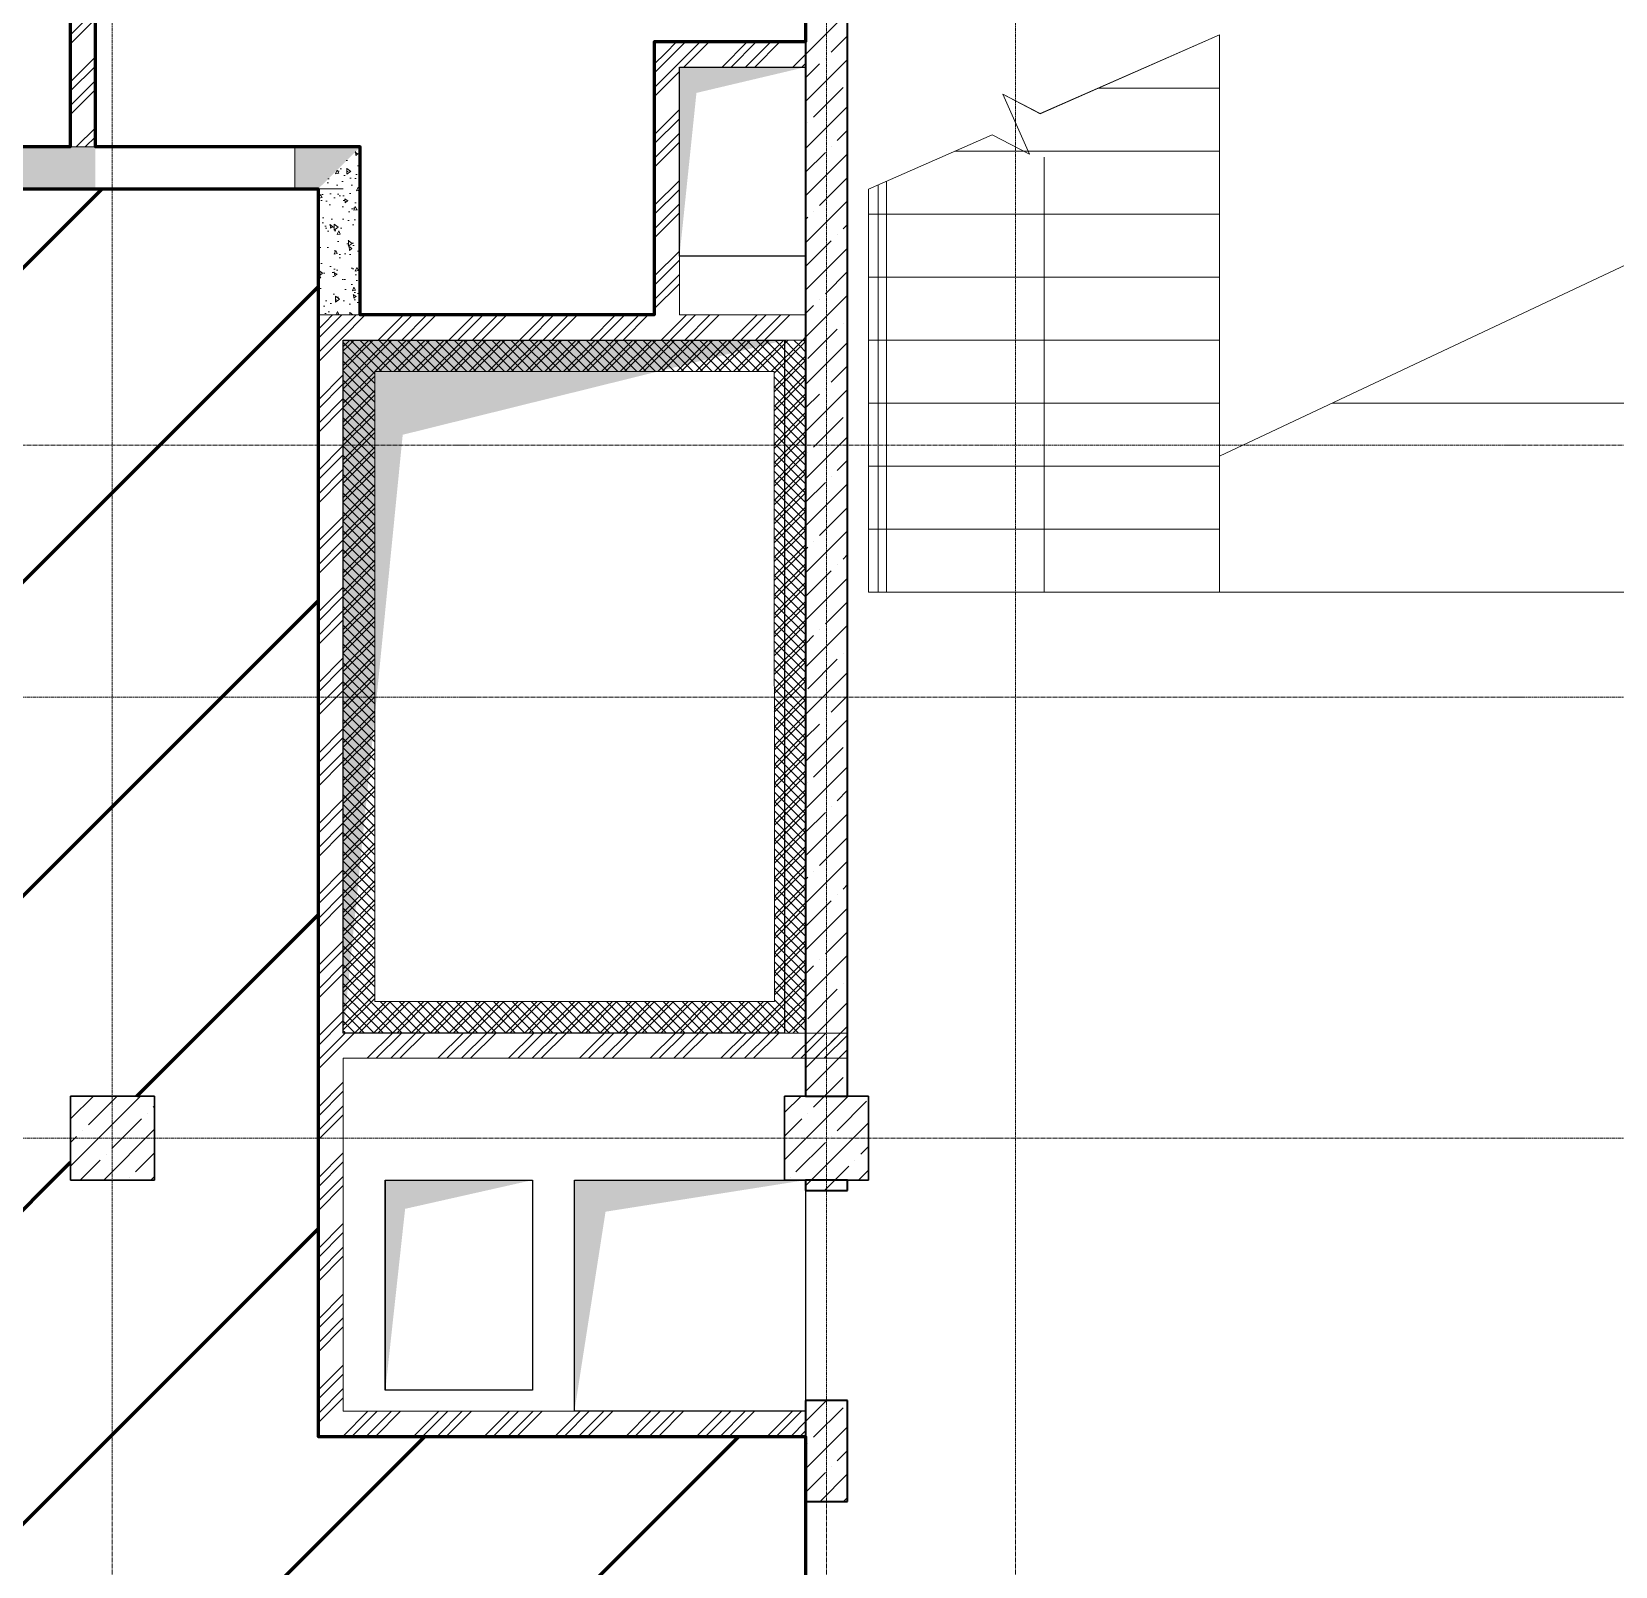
# Model space of a CAD drawing. Header units: millimetres. Extents: x 470010 to 1231400, y -134005 to 421770.
# Drawn here: x 696690 to 704228, y -22750 to -15443 of the extents above; entities that cross this region are included whole.
import ezdxf
from ezdxf.enums import TextEntityAlignment as Align

# ---------------------------------------------------------------- set-up
doc = ezdxf.new("R2010")
doc.units = ezdxf.units.MM
doc.linetypes.add('CENTER2', pattern=[28.575, 19.05, -3.175, 3.175, -3.175])
doc.linetypes.add('HIDDEN2', pattern=[4.7625, 3.175, -1.5875])
doc.layers.get('Defpoints').update_dxf_attribs({"color": 140})
for name, color, linetype, lineweight in [('0) шп потолок', 3, 'Continuous', 60), ('АР_Колонны', 70, 'Continuous', 30), ('АР_Стены ЖБ', 7, 'Continuous', 35), ('АР_Стены кирпич', 32, 'Continuous', 20), ('АР_Стены ПЕНОблок', 52, 'Continuous', 20), ('АР_Утеплитель', 31, 'Continuous', 0), ('АР_Ф_ЛК', 7, 'Continuous', 5), ('АР_Штриховка', 8, 'Continuous', 0)]:
    doc.layers.add(name, color=color, linetype=linetype, lineweight=lineweight)
doc.layers.add('ЛК_Открытая', color=7, linetype='Continuous')
doc.layers.add('РД_Оси_100', color=7, linetype='Continuous', lineweight=0, true_color=0x525252)
doc.layers.add('РД_Проем', color=230, linetype='Continuous', lineweight=0, plot=False)
doc.layers.add('РД_проем_инж перемыч_подсчет', color=50, linetype='Continuous', plot=False)
doc.styles.add('style1', font='ARIALN.TTF')
pattern_1 = [(45, (602274.53, -216024.5), (-168.3798, 168.3798), []), (45, (602386.78, -216024.5), (-168.3798, 168.3798), [])]
pattern_2 = [(45, (-63444.08, -115658.25), (-168.3798, 168.3798), []), (45, (-63331.83, -115658.25), (-168.3798, 168.3798), [])]
pattern_3 = [(45, (-63444.08, -115658.25), (-168.3798, 168.3798), []), (45, (-63331.83, -115658.25), (-168.3798, 168.3798), [])]

# ---------------------------------------------------------------- blocks, each defined once
blk = doc.blocks.new('СОШ_2200_АР_ОСИ_М100_28.05.24')
at = {"layer": 'РД_Оси_100', "color": 251, "linetype": 'CENTER2', "true_color": 0x636466}
for p, q in [((24200, -6155), (24200, 139938.679)), ((27600, -6155), (27600, 139938.679)), ((119910, 76200), (-5954.958, 76200)), ((-5954.958, 75000), (119910, 75000)), ((-5954.958, 72900), (95715.503, 72900))]:
    blk.add_line(p, q, dxfattribs=at)
blk.add_lwpolyline([(28500, -6155), (28500, 139938.679)], dxfattribs=at)
blk = doc.blocks.new('A$C9108343f')
at = {"layer": 'АР_Штриховка', "linetype": 'Continuous', "lineweight": 0, "true_color": 0x000000}
h = blk.add_hatch(dxfattribs=at)
h.set_pattern_fill('ANSI32', color=18, scale=25, style=0)
h.set_pattern_definition([(45, (-63444.08, -115658.25), (-168.3798, 168.3798), []), (45, (-63331.83, -115658.25), (-168.3798, 168.3798), [])])
h.paths.add_polyline_path([(31275, 85455), (31155, 85455), (31155, 84375), (31275, 84375)], flags=0)
h = blk.add_hatch(dxfattribs=at)
h.set_pattern_fill('ANSI32', color=18, scale=25, style=0)
h.set_pattern_definition(pattern_3)
h.paths.add_polyline_path([(33935, 83575), (34015, 83545), (34055, 83575), (34055, 84755), (33935, 84875)], flags=0)
h = blk.add_hatch(dxfattribs=at)
h.set_pattern_fill('ANSI32', color=18, scale=25, style=0)
h.set_pattern_definition([(45, (-63444.08, -115658.25), (-168.3798, 168.3798), []), (45, (-63331.83, -115658.25), (-168.3798, 168.3798), [])])
h.paths.add_polyline_path([(33935, 84875), (34055, 84755), (34655, 84755), (34655, 84875)], flags=0)
h = blk.add_hatch(dxfattribs=at)
h.set_pattern_fill('AR-CONC', color=18, angle=45, style=0)
h.set_pattern_definition([(95, (-63444.08, -115658.25), (140.09465, 117.55338), [19.05, -209.55]), (40, (-63444.08, -115658.25), (-160.01845, 110.17673), [15.24, -167.64058]), (145.451445, (-63432.4, -115648.45), (-19.9238, 227.7301), [16.19001, -178.09024]), (91.1842, (-63480, -115622.33), (221.41024, 161.95341), [28.575, -314.325]), (141.63556, (-63461.55, -115608.83), (-7.08662, 342.82676), [24.28502, -267.1356]), (36.18415, (-63480, -115622.33), (-7.0866, 342.82676), [22.85997, -251.45973]), (66, (-63453.06, -115613.35), (179.51998, 34.89515), [19.05, -209.55]), (11, (-63453.06, -115613.35), (-86.53993, 173.9412), [15.24, -167.64]), (116.451445, (-63438.1, -115610.44), (92.98005, 208.83634), [16.19001, -178.08994]), (82.5, (-63444.08, -115658.25), (-57.60547, 61.973414), [0, -165.608, 0, -170.18, 0, -168.275]), (52.5, (-63444.08, -115658.25), (-23.589727, 118.087), [0, -97.028, 0, -161.798, 0, -64.135]), (12.5, (-63484.135, -115698.3), (99.927863, 91.826196), [0, -63.5, 0, -198.12, 0, -262.89]), (2.5, (-63502.1, -115716.26), (86.763904, 122.72239), [0, -82.55, 0, -131.572, 0, -186.69])])
h.paths.add_polyline_path([(27075, 84375), (26875, 84175), (31275, 84175), (31275, 84375)], flags=0)
h.paths.add_polyline_path([(32225, 84375), (32225, 84175), (32335, 84175), (32535, 84375)], flags=0)
h = blk.add_hatch(dxfattribs=at)
h.set_pattern_fill('AR-CONC', color=18, angle=-315, style=0)
h.set_pattern_definition([(95, (-63444.08, -115658.25), (140.09465, 117.55338), [19.05, -209.55]), (40, (-63444.08, -115658.25), (-160.01845, 110.17673), [15.24, -167.64058]), (145.451445, (-63432.4, -115648.45), (-19.9238, 227.7301), [16.19001, -178.09024]), (91.1842, (-63480, -115622.33), (221.41024, 161.95341), [28.575, -314.325]), (141.63556, (-63461.55, -115608.83), (-7.08662, 342.82676), [24.28502, -267.1356]), (36.18415, (-63480, -115622.33), (-7.0866, 342.82676), [22.85997, -251.45973]), (66, (-63453.06, -115613.35), (179.51998, 34.89515), [19.05, -209.55]), (11, (-63453.06, -115613.35), (-86.53993, 173.9412), [15.24, -167.64]), (116.451445, (-63438.1, -115610.44), (92.98005, 208.83634), [16.19001, -178.08994]), (82.5, (-63444.08, -115658.25), (-57.60547, 61.973414), [0, -165.608, 0, -170.18, 0, -168.275]), (52.5, (-63444.08, -115658.25), (-23.589727, 118.087), [0, -97.028, 0, -161.798, 0, -64.135]), (12.5, (-63484.135, -115698.3), (99.927863, 91.826196), [0, -63.5, 0, -198.12, 0, -262.89]), (2.5, (-63502.1, -115716.26), (86.763904, 122.72239), [0, -82.55, 0, -131.572, 0, -186.69])])
h.paths.add_polyline_path([(32535, 84375), (32335, 84175), (32335, 83575), (32535, 83575)], flags=0)
h = blk.add_hatch(dxfattribs=at)
h.set_pattern_fill('ANSI32', color=18, scale=25, style=0)
h.set_pattern_definition([(45, (-63444.08, -115658.25), (-168.3798, 168.3798), []), (45, (-63331.83, -115658.25), (-168.3798, 168.3798), [])])
h.paths.add_polyline_path([(32335, 83575), (32455, 83455), (34055, 83455), (34015, 83545), (33935, 83575)], flags=0)
h.paths.add_polyline_path([(34055, 83575), (34015, 83545), (34055, 83455), (34655, 83455), (34655, 83575)], flags=0)
h = blk.add_hatch(dxfattribs=at)
h.set_pattern_fill('ANSI32', color=18, scale=25, style=0)
h.set_pattern_definition(pattern_3)
h.paths.add_polyline_path([(32335, 78235), (32455, 78355), (32455, 80035), (32425, 80115), (32335, 80155)], flags=0)
h.paths.add_polyline_path([(32335, 80155), (32425, 80115), (32455, 80155), (32455, 83455), (32335, 83575)], flags=0)
h = blk.add_hatch(dxfattribs=at)
h.set_pattern_fill('ANSI37', color=18, scale=20, angle=-360, style=0)
h.set_pattern_definition([(45, (-63444.08, -115658.25), (-44.90128, 44.90128), []), (135, (-63444.08, -115658.25), (-44.90128, -44.90128), [])])
h.paths.add_polyline_path([(32605, 83305), (32455, 83455), (32455, 80155), (32605, 80305)], flags=0)
h = blk.add_hatch(dxfattribs=at)
h.set_pattern_fill('ANSI37', color=18, scale=20, angle=-360, style=0)
h.set_pattern_definition([(45, (-63444.08, -115658.25), (-44.90128, 44.90128), []), (135, (-63444.08, -115658.25), (-44.90128, -44.90128), [])])
h.paths.add_polyline_path([(34505.1, 83305), (34655, 83455), (32455, 83455), (32605, 83305)], flags=0)
h = blk.add_hatch(dxfattribs=at)
h.set_pattern_fill('ANSI37', color=18, scale=20, style=0)
h.set_pattern_definition([(45, (-63444.08, -115658.25), (-44.90128, 44.90128), []), (135, (-63444.08, -115658.25), (-44.90128, -44.90128), [])])
h.paths.add_polyline_path([(34507.5, 80305), (34657.6, 80155), (34655, 83455), (34505.1, 83305)], flags=0)
h = blk.add_hatch(dxfattribs=at)
h.set_pattern_fill('ANSI37', color=18, scale=20, style=0)
h.set_pattern_definition([(45, (-63444.08, -115658.25), (-44.90128, 44.90128), []), (135, (-63444.08, -115658.25), (-44.90128, -44.90128), [])])
h.paths.add_polyline_path([(32605, 80305), (32455, 80155), (34657.6, 80155), (34507.5, 80305)], flags=0)
h = blk.add_hatch(dxfattribs=at)
h.set_pattern_fill('ANSI32', color=18, scale=25, angle=360, style=0)
h.set_pattern_definition(pattern_2)
h.paths.add_polyline_path([(34855, 80035), (34855, 80155), (32455, 80155), (32425, 80115), (32455, 80035)], flags=0)
h = blk.add_hatch(dxfattribs=at)
h.set_pattern_fill('ANSI32', color=18, scale=25, angle=360, style=0)
h.set_pattern_definition(pattern_2)
h.paths.add_polyline_path([(34655, 78235), (34655, 78355), (32455, 78355), (32335, 78235)], flags=0)
at = {"color": 18, "linetype": 'Continuous', "true_color": 0x000000}
for p, q in [((34055, 83855), (34055, 84755)), ((34055, 84755), (34655, 84755)), ((34655, 84755), (34655, 83855)), ((34655, 83855), (34055, 83855)), ((32455, 80155), (32455, 83455)), ((32455, 83455), (34555, 83455)), ((34555, 83455), (34555, 80155)), ((34555, 80155), (32455, 80155)), ((32655, 78455), (32655, 79455)), ((32655, 79455), (33355, 79455)), ((33355, 79455), (33355, 78455)), ((33555, 78355), (33555, 79455)), ((33555, 79455), (34655, 79455)), ((34655, 79455), (34655, 78355)), ((33355, 78455), (32655, 78455)), ((34655, 78355), (33555, 78355))]:
    blk.add_line(p, q, dxfattribs=at)
for points in [[(34055, 83855), (34055, 84755), (34135.7, 84632.1), (34655, 84755)], [(32455, 80155), (32455, 83455), (32737.7, 83004.3), (34555, 83455)], [(32655, 78455), (32655, 79455), (32749.2, 79318.4), (33355, 79455)], [(33555, 78355), (33555, 79455), (33703.1, 79304.8), (34655, 79455)]]:
    blk.add_solid(points, dxfattribs=at)
at = {"layer": '0) шп потолок'}
for points in [[(33935, 87695), (33935, 86035), (34655, 86035), (34655, 85855), (34555, 85855), (34555, 85455), (34655, 85455), (34655, 84875), (33935, 84875), (33935, 83616.6), (33935, 83575), (32535, 83575), (32535, 84375), (31275, 84375), (31275, 85455), (31555, 85455), (31555, 85855), (31275, 85855)], [(31155, 85735), (31155, 84375), (27075, 84375), (27075, 86785)], [(26875, 84175), (32335, 84175), (32335, 78235), (34655, 78235), (34655, 75830), (34555, 75830), (34555, 75530), (31555, 75530), (31555, 75730), (31155, 75730), (31155, 75530), (26875, 75541.2)]]:
    blk.add_lwpolyline(points, dxfattribs=at)
at = {"layer": 'АР_Колонны', "color": 18, "linetype": 'HIDDEN2', "lineweight": 25, "true_color": 0x000000}
for p, q in [((31157, 79855), (31557, 79855)), ((31157, 79455), (31157, 79855)), ((31557, 79855), (31557, 79455)), ((34555, 79855), (34955, 79855)), ((34555, 79455), (34555, 79855)), ((34955, 79855), (34955, 79455)), ((31557, 79455), (31157, 79455)), ((34955, 79455), (34555, 79455))]:
    blk.add_line(p, q, dxfattribs=at)
at = {"layer": 'АР_Колонны', "color": 18, "linetype": 'Continuous', "lineweight": 15, "true_color": 0x000000}
for p, q in [((31557, 79855), (31157, 79855)), ((31157, 79855), (31157, 79455)), ((31557, 79855), (31157, 79855)), ((31157, 79855), (31157, 79455)), ((31557, 79455), (31557, 79855)), ((31557, 79455), (31557, 79855)), ((34955, 79855), (34555, 79855)), ((34555, 79855), (34555, 79455)), ((34955, 79855), (34555, 79855)), ((34555, 79855), (34555, 79455)), ((34955, 79455), (34955, 79855)), ((34955, 79455), (34955, 79855)), ((31157, 79455), (31557, 79455)), ((31157, 79455), (31557, 79455)), ((34555, 79455), (34955, 79455)), ((34555, 79455), (34955, 79455))]:
    blk.add_line(p, q, dxfattribs=at)
at = {"layer": 'АР_Стены ЖБ', "color": 18, "linetype": 'Continuous', "lineweight": 35, "true_color": 0x000000}
for p, q in [((34655, 85455), (34655, 80155)), ((34855, 80155), (34855, 85455)), ((34655, 80155), (34655, 79855)), ((34855, 79855), (34855, 80155)), ((34655, 79855), (34855, 79855)), ((34855, 79455), (34655, 79455)), ((34655, 79455), (34655, 79405)), ((34855, 79405), (34855, 79455)), ((34655, 79405), (34855, 79405)), ((34855, 78405), (34655, 78405)), ((34655, 78405), (34655, 77925)), ((34855, 77925), (34855, 78405)), ((34655, 77925), (34855, 77925))]:
    blk.add_line(p, q, dxfattribs=at)
at = {"layer": 'АР_Стены ЖБ', "color": 18, "linetype": 'Continuous', "lineweight": 30, "true_color": 0x000000}
for p, q in [((31557, 79855), (31157, 79855)), ((31157, 79855), (31157, 79455)), ((31557, 79455), (31557, 79855)), ((34955, 79855), (34555, 79855)), ((34555, 79855), (34555, 79455)), ((34955, 79455), (34955, 79855)), ((31157, 79455), (31557, 79455)), ((34555, 79455), (34955, 79455))]:
    blk.add_line(p, q, dxfattribs=at)
at = {"layer": 'АР_Стены кирпич', "color": 18, "linetype": 'Continuous', "lineweight": 20, "true_color": 0x000000}
for p, q in [((31155, 85455), (31155, 84375)), ((31275, 84375), (31275, 85455)), ((33935, 84875), (33935, 83575)), ((34655, 84875), (33935, 84875)), ((34655, 84755), (34655, 84875)), ((34055, 83575), (34055, 84755)), ((34055, 84755), (34655, 84755)), ((31155, 84375), (31275, 84375)), ((33935, 83575), (32335, 83575)), ((32335, 83575), (32335, 80155)), ((34655, 83575), (34055, 83575)), ((34655, 83455), (34655, 83575)), ((32455, 83455), (34055, 83455)), ((32455, 80155), (32455, 83455)), ((34055, 83455), (34655, 83455)), ((32335, 80155), (32335, 78235)), ((34855, 80155), (32455, 80155)), ((34855, 80035), (34855, 80155)), ((32455, 80035), (34855, 80035)), ((32455, 78355), (32455, 80035)), ((34655, 78355), (32455, 78355)), ((34655, 78235), (34655, 78355)), ((32335, 78235), (34655, 78235))]:
    blk.add_line(p, q, dxfattribs=at)
at = {"layer": 'АР_Стены ПЕНОблок', "color": 18, "linetype": 'Continuous', "lineweight": 20, "true_color": 0x000000}
for p, q in [((31275, 84375), (27075, 84375)), ((32225, 84375), (32225, 84175)), ((32535, 84375), (32225, 84375)), ((32535, 83575), (32535, 84375)), ((26875, 84175), (31275, 84175)), ((32225, 84175), (32335, 84175)), ((32335, 84175), (32335, 83575)), ((32335, 83575), (32535, 83575))]:
    blk.add_line(p, q, dxfattribs=at)
at = {"layer": 'АР_Утеплитель', "color": 18, "linetype": 'Continuous', "lineweight": 0, "true_color": 0x000000}
for p, q in [((32455, 83455), (32455, 80155)), ((34655, 83455), (32455, 83455)), ((34657.6, 80155), (34655, 83455)), ((32605, 80305), (32605, 83305)), ((32605, 83305), (34505.1, 83305)), ((34505.1, 83305), (34507.5, 80305)), ((34507.5, 80305), (32605, 80305)), ((32455, 80155), (34657.6, 80155))]:
    blk.add_line(p, q, dxfattribs=at)
at = {"layer": 'АР_Ф_ЛК', "color": 18, "true_color": 0x000000}
for p, q in [((35771.8, 84533.2), (36625, 84909.3)), ((36625, 82255), (36625, 84909.3)), ((36625, 84655), (36048.1, 84655)), ((35720.5, 84339.9), (35594.4, 84625.8)), ((35594.4, 84625.8), (35771.8, 84533.2)), ((34955, 84173.2), (35543.1, 84432.4)), ((35543.1, 84432.4), (35720.5, 84339.9)), ((36625, 84355), (35367.4, 84355)), ((35790, 84325.6), (35790, 83859.4)), ((35000, 82255), (35000, 84193)), ((35040, 82255), (35040, 84210.7)), ((34955, 82255), (34955, 84173.2)), ((36625, 84055), (34955, 84055)), ((35790, 83859.4), (35790, 82255)), ((36625, 83755), (34955, 83755)), ((36625, 83455), (34955, 83455)), ((36625, 83155), (34955, 83155)), ((36625, 82855), (34955, 82855)), ((36625, 82555), (34955, 82555)), ((36625, 82255), (34955, 82255))]:
    blk.add_line(p, q, dxfattribs=at)
at = {"layer": 'АР_Штриховка', "color": 18, "linetype": 'Continuous', "lineweight": 5, "true_color": 0x000000}
for p, q in [((34655, 84815.7), (34855, 85015.7)), ((34777.5, 84826), (34855, 84903.5)), ((34749.4, 84797.9), (34749.4, 84797.9)), ((34655, 84591.2), (34855, 84791.2)), ((34655, 84703.5), (34721.3, 84769.8)), ((34693.3, 84517.3), (34833.6, 84657.6)), ((34655, 84366.7), (34855, 84566.7)), ((34665.2, 84489.2), (34665.2, 84489.2)), ((34805.5, 84405), (34855, 84454.4)), ((34655, 84254.4), (34749.4, 84348.9)), ((34777.5, 84377), (34777.5, 84377)), ((34655, 84142.2), (34855, 84342.2)), ((34721.3, 84096.3), (34855, 84229.9)), ((34655, 83917.7), (34855, 84117.7)), ((34693.3, 84068.3), (34693.3, 84068.3)), ((34655, 84029.9), (34665.2, 84040.2)), ((34833.6, 83984.1), (34855, 84005.4)), ((34655, 83805.4), (34777.5, 83927.9)), ((34655, 83693.2), (34855, 83893.2)), ((34805.5, 83956), (34805.5, 83956)), ((34749.4, 83675.4), (34855, 83780.9)), ((34655, 83468.7), (34855, 83668.7)), ((34655, 83580.9), (34693.3, 83619.2)), ((34721.3, 83647.3), (34721.3, 83647.3)), ((34833.6, 83535.1), (34833.6, 83535.1)), ((34655, 83244.2), (34855, 83444.2)), ((34665.2, 83366.7), (34805.5, 83507)), ((34777.5, 83254.4), (34855, 83331.9)), ((34655, 83019.7), (34855, 83219.7)), ((34749.4, 83226.4), (34749.4, 83226.4)), ((34655, 83131.9), (34721.3, 83198.3)), ((34693.3, 82945.7), (34833.6, 83086)), ((34655, 82795.2), (34855, 82995.2)), ((34665.2, 82917.7), (34665.2, 82917.7)), ((34805.5, 82833.5), (34855, 82882.9)), ((34655, 82682.9), (34749.4, 82777.3)), ((34655, 82570.6), (34855, 82770.6)), ((34777.5, 82805.4), (34777.5, 82805.4)), ((34721.3, 82524.8), (34855, 82658.4)), ((34655, 82346.1), (34855, 82546.1)), ((34655, 82458.4), (34665.2, 82468.7)), ((34693.3, 82496.7), (34693.3, 82496.7)), ((34805.5, 82384.5), (34805.5, 82384.5)), ((34833.6, 82412.5), (34855, 82433.9)), ((34655, 82233.9), (34777.5, 82356.4)), ((34655, 82121.6), (34855, 82321.6)), ((34749.4, 82103.8), (34855, 82209.4)), ((34655, 81897.1), (34855, 82097.1)), ((34655, 82009.4), (34693.3, 82047.7)), ((34721.3, 82075.8), (34721.3, 82075.8)), ((34665.2, 81795.1), (34805.5, 81935.4)), ((34833.6, 81963.5), (34833.6, 81963.5)), ((34655, 81672.6), (34855, 81872.6)), ((34777.5, 81682.9), (34855, 81760.4)), ((34655, 81448.1), (34855, 81648.1)), ((34749.4, 81654.8), (34749.4, 81654.8)), ((34655, 81560.4), (34721.3, 81626.8)), ((34693.3, 81374.2), (34833.6, 81514.5)), ((34655, 81223.6), (34855, 81423.6)), ((34665.2, 81346.1), (34665.2, 81346.1)), ((34805.5, 81261.9), (34855, 81311.4)), ((34655, 81111.4), (34749.4, 81205.8)), ((34655, 80999.1), (34855, 81199.1)), ((34777.5, 81233.9), (34777.5, 81233.9)), ((34721.3, 80953.2), (34855, 81086.8)), ((34655, 80774.6), (34855, 80974.6)), ((34655, 80886.8), (34665.2, 80897.1)), ((34693.3, 80925.2), (34693.3, 80925.2)), ((34805.5, 80812.9), (34805.5, 80812.9)), ((34833.6, 80841), (34855, 80862.3)), ((34655, 80662.3), (34777.5, 80784.9)), ((34655, 80550.1), (34855, 80750.1)), ((34749.4, 80532.3), (34855, 80637.8)), ((34655, 80325.6), (34855, 80525.6)), ((34721.3, 80504.2), (34721.3, 80504.2)), ((34655, 80437.8), (34693.3, 80476.2)), ((34665.2, 80223.6), (34805.5, 80363.9)), ((34833.6, 80392), (34833.6, 80392)), ((34708.9, 80155), (34855, 80301.1)), ((34655, 80101.1), (34708.9, 80155)), ((34777.5, 80111.3), (34821.1, 80155)), ((34821.1, 80155), (34855, 80188.8)), ((34655, 79876.6), (34855, 80076.6)), ((34655, 79988.8), (34721.3, 80055.2)), ((34749.4, 80083.3), (34749.4, 80083.3)), ((34745.6, 79855), (34833.6, 79943)), ((31157, 79746.3), (31265.8, 79855)), ((31157, 79521.7), (31490.3, 79855)), ((31241.5, 79718.4), (31378, 79855)), ((34555, 79776.6), (34633.4, 79855)), ((34555, 79552.1), (34857.9, 79855)), ((34693.3, 79802.6), (34745.6, 79855)), ((34805.5, 79690.4), (34945.8, 79830.7)), ((31353.7, 79606.2), (31494.1, 79746.5)), ((31522.1, 79774.6), (31522.1, 79774.6)), ((31550.2, 79802.6), (31557, 79809.5)), ((34555, 79664.3), (34637.2, 79746.5)), ((34665.2, 79774.6), (34665.2, 79774.6)), ((31213.4, 79690.4), (31213.4, 79690.4)), ((31314.8, 79455), (31557, 79697.2)), ((34682.4, 79455), (34955, 79727.6)), ((31157, 79634), (31185.4, 79662.3)), ((34609.1, 79493.9), (34749.4, 79634.3)), ((34777.5, 79662.3), (34777.5, 79662.3)), ((34917.8, 79578.1), (34955, 79615.3)), ((31202.6, 79455), (31297.6, 79550.1)), ((31325.7, 79578.1), (31325.7, 79578.1)), ((31466, 79493.9), (31557, 79585)), ((34794.7, 79455), (34861.7, 79522)), ((34889.7, 79550.1), (34889.7, 79550.1)), ((31437.9, 79465.9), (31437.9, 79465.9)), ((31539.3, 79455), (31557, 79472.7)), ((34581, 79465.9), (34581, 79465.9)), ((34655, 79427.6), (34682.4, 79455)), ((34744.7, 79405), (34794.7, 79455)), ((34906.9, 79455), (34955, 79503.1)), ((34655, 78305), (34754.9, 78405)), ((34693.3, 78231.1), (34833.6, 78371.4)), ((34655, 78080.5), (34855, 78280.5)), ((34665.2, 78203), (34665.2, 78203)), ((34805.5, 78118.8), (34855, 78168.3)), ((34777.5, 78090.8), (34777.5, 78090.8)), ((34655, 77968.3), (34749.4, 78062.7)), ((34723.9, 77925), (34855, 78056)), ((34836.2, 77925), (34855, 77943.8))]:
    blk.add_line(p, q, dxfattribs=at)
at = {"layer": 'ЛК_Открытая', "color": 18, "lineweight": 15, "true_color": 0x000000}
for p, q in [((36625, 82902.1), (50885, 89620.3)), ((37161.7, 83155), (50885, 83155)), ((36625, 82255), (50885, 82255))]:
    blk.add_line(p, q, dxfattribs=at)
at = {"layer": 'РД_Проем', "color": 18, "linetype": 'Continuous', "lineweight": 15, "true_color": 0x000000}
for p, q in [((32225, 84375), (31275, 84375)), ((32225, 84175), (31275, 84175))]:
    blk.add_line(p, q, dxfattribs=at)
at = {"layer": 'РД_проем_инж перемыч_подсчет', "color": 18, "linetype": 'Continuous', "lineweight": 15, "true_color": 0x000000}
for p, q in [((32455, 84375), (31105, 84375)), ((32455, 84175), (31105, 84175))]:
    blk.add_line(p, q, dxfattribs=at)
at = {"layer": 'РД_Оси_100'}
blk.add_blockref('СОШ_2200_АР_ОСИ_М100_28.05.24', (7155, 6755), dxfattribs=at)
at = {"layer": 'Defpoints', "color": 18, "true_color": 0x000000, "style": 'style1'}
for p in [(143949.3, 316089.1), (143975, 281639.5), (143890.4, 273244.7), (143840, 264276.8), (143967.8, 254892.4), (12252, 104178.1), (12382.6, 96023.1)]:
    blk.add_attdef('АР-ПОМЕЩЕНИЕ:НАИМЕНОВАНИЕ', text='', height=100, dxfattribs=at).set_placement(p, align=Align.MIDDLE)
at = {"layer": 'Defpoints', "color": 18, "true_color": 0x000000, "style": 'style1', "flags": 8}
for p in [(143951.3, 279099.1), (143848.3, 269251.1), (143875.3, 260094.2), (144049.7, 250824.7), (163419.3, 238153.4), (155897.5, 237966), (183037.2, 237966), (143342.9, 237876.2)]:
    blk.add_attdef('АР-ПОМЕЩЕНИЕ:НАИМЕНОВАНИЕ', text='', height=100, dxfattribs=at).set_placement(p, align=Align.MIDDLE)

msp = doc.modelspace()

# ---------------------------------------------------------------- hatches: boundary and pattern name
at = {"layer": '0) шп потолок'}
h = msp.add_hatch(dxfattribs=at)
h.set_pattern_fill('ANSI31', color=3, scale=333)
h.paths.add_polyline_path([(698053.57, -16191.252), (692593.57, -16191.252), (692593.57, -8731.242), (687973.944, -8731.242), (687973.944, -15331.242), (686493.57, -15331.242), (686493.57, -16471.242), (685598.618, -16471.242), (685598.618, -17211.242), (685691.488, -17211.242), (685673.57, -17229.16), (685673.57, -17611.242), (685618.97, -22866.242), (686493.57, -22866.242), (686493.57, -23331.242), (686493.57, -23386.205), (686493.57, -23986.205), (686493.57, -24171.223), (686493.57, -24825.077), (687115.659, -24825.077), (687115.659, -24604.549), (687535.333, -24604.549), (687535.333, -24825.077), (689741.04, -24825.077), (689741.04, -24579.548), (690160.714, -24579.548), (690160.714, -24825.077), (690973.57, -24825.077), (690973.57, -24636.238), (691400.117, -24636.238), (691373.57, -24662.785), (691373.57, -24825.077), (692593.57, -24825.077), (696872.757, -24836.238), (696873.57, -24836.238), (696873.57, -24636.24), (697273.57, -24636.24), (697273.57, -24836.238), (700273.57, -24836.238), (700273.57, -24536.242), (700368.115, -24536.242), (700373.57, -24530.787), (700373.57, -22131.242), (698053.57, -22131.242)])
h.paths.add_polyline_path([(696875.655, -20911.242), (696875.655, -20511.242), (697275.655, -20511.242), (697275.655, -20911.242)], flags=16)
h.paths.add_polyline_path([(691373.57, -20846.176), (691308.503, -20911.242), (691373.57, -20911.242)], flags=0)
h.paths.add_polyline_path([(691373.57, -20733.922), (691196.25, -20911.242), (691373.57, -20911.242)], flags=0)
h.paths.add_polyline_path([(691373.57, -20511.242), (691371.744, -20511.242), (690973.57, -20909.416), (690973.57, -20911.242), (691373.57, -20911.242)], flags=16)
h.paths.add_polyline_path([(691373.57, -20511.242), (691147.237, -20511.242), (690973.57, -20684.91), (690973.57, -20911.242), (691373.57, -20911.242)], flags=0)
h.paths.add_polyline_path([(691373.571, -20591.242), (691573.553, -20591.242), (691573.553, -20831.242), (691373.571, -20831.242), (691373.571, -20911.242), (691653.553, -20911.242), (691653.553, -20511.242), (691373.571, -20511.242)], flags=16)
h.paths.add_polyline_path([(691034.984, -20511.242), (690973.57, -20572.656), (690973.57, -20511.242)], flags=0)
h.paths.add_polyline_path([(691371.485, -14911.242), (690971.485, -14911.242), (690971.485, -14511.242), (691371.485, -14511.242)], flags=16)
h.paths.add_polyline_path([(691373.57, -10611.242), (690944.449, -10611.242), (690973.57, -10582.121), (690973.57, -10211.242), (691373.57, -10211.242)], flags=16)
h.paths.add_polyline_path([(691373.57, -10611.242), (690973.57, -10611.242), (690973.57, -10211.242), (691373.57, -10211.242)], flags=16)
at = {"layer": 'АР_Штриховка', "linetype": 'Continuous', "lineweight": 0, "true_color": 0x000000}
h = msp.add_hatch(dxfattribs=at)
h.set_pattern_fill('ANSI32', color=18, scale=25, style=0)
h.set_pattern_definition([(45, (602274.53, -216024.5), (-168.3798, 168.3798), []), (45, (602386.78, -216024.5), (-168.3798, 168.3798), [])])
h.paths.add_polyline_path([(696993.57, -14911.242), (696873.57, -14911.242), (696873.57, -15991.252), (696993.57, -15991.252)], flags=0)
h = msp.add_hatch(dxfattribs=at)
h.set_pattern_fill('ANSI32', color=18, scale=25, style=0)
h.set_pattern_definition([(45, (602274.53, -216024.5), (-168.3798, 168.3798), []), (45, (602386.78, -216024.5), (-168.3798, 168.3798), [])])
h.paths.add_polyline_path([(699653.57, -16791.242), (699733.57, -16821.242), (699773.57, -16791.242), (699773.57, -15611.242), (699653.57, -15491.242)], flags=0)
h = msp.add_hatch(dxfattribs=at)
h.set_pattern_fill('ANSI32', color=18, scale=25, style=0)
h.set_pattern_definition([(45, (602274.53, -216024.5), (-168.3798, 168.3798), []), (45, (602386.78, -216024.5), (-168.3798, 168.3798), [])])
h.paths.add_polyline_path([(699653.57, -15491.242), (699773.57, -15611.242), (700373.57, -15611.242), (700373.57, -15491.242)], flags=0)
h = msp.add_hatch(dxfattribs=at)
h.set_pattern_fill('AR-CONC', color=18, angle=45, style=0)
h.set_pattern_definition([(95, (602274.53, -216024.49), (140.09465, 117.55338), [19.05, -209.55]), (40, (602274.53, -216024.5), (-160.01845, 110.17673), [15.24, -167.64058]), (145.451445, (602286.2, -216014.7), (-19.9238, 227.7301), [16.19001, -178.09024]), (91.1842, (602238.6, -215988.57), (221.41024, 161.95341), [28.575, -314.325]), (141.63556, (602257.06, -215975.07), (-7.08662, 342.82676), [24.28502, -267.1356]), (36.18415, (602238.6, -215988.57), (-7.0866, 342.82676), [22.85997, -251.45973]), (66, (602265.55, -215979.59), (179.51998, 34.89515), [19.05, -209.55]), (11, (602265.55, -215979.59), (-86.53993, 173.9412), [15.24, -167.64]), (116.451445, (602280.51, -215976.68), (92.98005, 208.83634), [16.19001, -178.08994]), (82.5, (602274.53, -216024.49), (-57.60547, 61.973414), [0, -165.608, 0, -170.18, 0, -168.275]), (52.5, (602274.53, -216024.49), (-23.589727, 118.087), [0, -97.028, 0, -161.798, 0, -64.135]), (12.5, (602234.48, -216064.544), (99.927863, 91.826196), [0, -63.5, 0, -198.12, 0, -262.89]), (2.5, (602216.52, -216082.5), (86.763904, 122.72239), [0, -82.55, 0, -131.572, 0, -186.69])])
h.paths.add_polyline_path([(692793.57, -15991.252), (692593.57, -16191.252), (696993.57, -16191.252), (696993.57, -15991.252)], flags=0)
h.paths.add_polyline_path([(697943.57, -15991.252), (697943.57, -16191.252), (698053.57, -16191.252), (698253.57, -15991.252)], flags=0)
h = msp.add_hatch(dxfattribs=at)
h.set_pattern_fill('AR-CONC', color=18, angle=-315, style=0)
h.set_pattern_definition([(95, (602274.53, -216024.49), (140.09465, 117.55338), [19.05, -209.55]), (40, (602274.53, -216024.5), (-160.01845, 110.17673), [15.24, -167.64058]), (145.451445, (602286.2, -216014.7), (-19.9238, 227.7301), [16.19001, -178.09024]), (91.1842, (602238.6, -215988.57), (221.41024, 161.95341), [28.575, -314.325]), (141.63556, (602257.06, -215975.07), (-7.08662, 342.82676), [24.28502, -267.1356]), (36.18415, (602238.6, -215988.57), (-7.0866, 342.82676), [22.85997, -251.45973]), (66, (602265.55, -215979.59), (179.51998, 34.89515), [19.05, -209.55]), (11, (602265.55, -215979.59), (-86.53993, 173.9412), [15.24, -167.64]), (116.451445, (602280.51, -215976.68), (92.98005, 208.83634), [16.19001, -178.08994]), (82.5, (602274.53, -216024.49), (-57.60547, 61.973414), [0, -165.608, 0, -170.18, 0, -168.275]), (52.5, (602274.53, -216024.49), (-23.589727, 118.087), [0, -97.028, 0, -161.798, 0, -64.135]), (12.5, (602234.48, -216064.544), (99.927863, 91.826196), [0, -63.5, 0, -198.12, 0, -262.89]), (2.5, (602216.52, -216082.5), (86.763904, 122.72239), [0, -82.55, 0, -131.572, 0, -186.69])])
h.paths.add_polyline_path([(698253.57, -15991.252), (698053.57, -16191.252), (698053.57, -16791.242), (698253.57, -16791.242)], flags=0)
h = msp.add_hatch(dxfattribs=at)
h.set_pattern_fill('ANSI32', color=18, scale=25, style=0)
h.set_pattern_definition([(45, (602274.53, -216024.5), (-168.3798, 168.3798), []), (45, (602386.78, -216024.5), (-168.3798, 168.3798), [])])
h.paths.add_polyline_path([(698053.57, -16791.242), (698173.57, -16911.242), (699773.57, -16911.242), (699733.57, -16821.242), (699653.57, -16791.242)], flags=0)
h.paths.add_polyline_path([(699773.57, -16791.242), (699733.57, -16821.242), (699773.57, -16911.242), (700373.57, -16911.242), (700373.57, -16791.242)], flags=0)
h = msp.add_hatch(dxfattribs=at)
h.set_pattern_fill('ANSI32', color=18, scale=25, style=0)
h.set_pattern_definition([(45, (602274.53, -216024.5), (-168.3798, 168.3798), []), (45, (602386.78, -216024.5), (-168.3798, 168.3798), [])])
h.paths.add_polyline_path([(698053.57, -22131.242), (698173.57, -22011.242), (698173.57, -20331.242), (698143.57, -20251.242), (698053.57, -20211.242)], flags=0)
h.paths.add_polyline_path([(698053.57, -20211.242), (698143.57, -20251.242), (698173.57, -20211.242), (698173.57, -16911.242), (698053.57, -16791.242)], flags=0)
h = msp.add_hatch(dxfattribs=at)
h.set_pattern_fill('ANSI37', color=18, scale=20, angle=-360, style=0)
h.set_pattern_definition([(45, (602274.53, -216024.49), (-44.90128, 44.90128), []), (135, (602274.53, -216024.49), (-44.90128, -44.90128), [])])
h.paths.add_polyline_path([(698323.57, -17061.242), (698173.57, -16911.242), (698173.57, -20211.242), (698323.57, -20061.242)], flags=0)
h = msp.add_hatch(dxfattribs=at)
h.set_pattern_fill('ANSI37', color=18, scale=20, angle=-360, style=0)
h.set_pattern_definition([(45, (602274.53, -216024.49), (-44.90128, 44.90128), []), (135, (602274.53, -216024.49), (-44.90128, -44.90128), [])])
h.paths.add_polyline_path([(700223.691, -17061.242), (700373.57, -16911.242), (698173.57, -16911.242), (698323.57, -17061.242)], flags=0)
h = msp.add_hatch(dxfattribs=at)
h.set_pattern_fill('ANSI37', color=18, scale=20, style=0)
h.set_pattern_definition([(45, (602274.53, -216024.49), (-44.90128, 44.90128), []), (135, (602274.53, -216024.49), (-44.90128, -44.90128), [])])
h.paths.add_polyline_path([(700226.121, -20061.242), (700376.242, -20211.242), (700373.57, -16911.242), (700223.691, -17061.242)], flags=0)
h = msp.add_hatch(dxfattribs=at)
h.set_pattern_fill('ANSI37', color=18, scale=20, style=0)
h.set_pattern_definition([(45, (602274.53, -216024.49), (-44.90128, 44.90128), []), (135, (602274.53, -216024.49), (-44.90128, -44.90128), [])])
h.paths.add_polyline_path([(698323.57, -20061.242), (698173.57, -20211.242), (700376.242, -20211.242), (700226.121, -20061.242)], flags=0)
h = msp.add_hatch(dxfattribs=at)
h.set_pattern_fill('ANSI32', color=18, scale=25, angle=360, style=0)
h.set_pattern_definition(pattern_1)
h.paths.add_polyline_path([(700573.57, -20331.242), (700573.57, -20211.242), (698173.57, -20211.242), (698143.57, -20251.242), (698173.57, -20331.242)], flags=0)
h = msp.add_hatch(dxfattribs=at)
h.set_pattern_fill('ANSI32', color=18, scale=25, angle=360, style=0)
h.set_pattern_definition(pattern_1)
h.paths.add_polyline_path([(700373.57, -22131.242), (700373.57, -22011.242), (698173.57, -22011.242), (698053.57, -22131.242)], flags=0)

# ---------------------------------------------------------------- linework, layer by layer
at = {"color": 18, "linetype": 'Continuous', "true_color": 0x000000}
for p, q in [((699773.57, -16511.242), (699773.57, -15611.242)), ((699773.57, -15611.242), (700373.57, -15611.242)), ((700373.57, -15611.242), (700373.57, -16511.242)), ((700373.57, -16511.242), (699773.57, -16511.242)), ((698173.57, -20211.242), (698173.57, -16911.242)), ((698173.57, -16911.242), (700273.57, -16911.242)), ((700273.57, -16911.242), (700273.57, -20211.242)), ((700273.57, -20211.242), (698173.57, -20211.242)), ((698373.57, -21911.242), (698373.57, -20911.242)), ((698373.57, -20911.242), (699073.57, -20911.242)), ((699073.57, -20911.242), (699073.57, -21911.242)), ((699273.57, -22011.242), (699273.57, -20911.242)), ((699273.57, -20911.242), (700373.57, -20911.242)), ((700373.57, -20911.242), (700373.57, -22011.242)), ((699073.57, -21911.242), (698373.57, -21911.242)), ((700373.57, -22011.242), (699273.57, -22011.242))]:
    msp.add_line(p, q, dxfattribs=at)
for points in [[(699773.57, -16511.242), (699773.57, -15611.242), (699854.359, -15734.161), (700373.57, -15611.242)], [(698173.57, -20211.242), (698173.57, -16911.242), (698456.332, -17361.946), (700273.57, -16911.242)], [(698373.57, -21911.242), (698373.57, -20911.242), (698467.824, -21047.819), (699073.57, -20911.242)], [(699273.57, -22011.242), (699273.57, -20911.242), (699421.683, -21061.477), (700373.57, -20911.242)]]:
    msp.add_solid(points, dxfattribs=at)
at = {"layer": '0) шп потолок'}
for points in [[(699653.57, -12671.242), (699653.57, -14331.242), (700373.57, -14331.242), (700373.57, -14511.242), (700273.57, -14511.242), (700273.57, -14911.242), (700373.57, -14911.242), (700373.57, -15491.242), (699653.57, -15491.242), (699653.57, -16749.595), (699653.57, -16791.242), (698253.57, -16791.242), (698253.57, -15991.252), (696993.57, -15991.252), (696993.57, -14911.242), (697273.57, -14911.242), (697273.57, -14511.242), (696993.57, -14511.242)], [(696873.57, -14631.242), (696873.57, -15991.252), (692793.57, -15991.252), (692793.57, -13581.252)], [(692593.57, -16191.252), (698053.57, -16191.252), (698053.57, -22131.242), (700373.57, -22131.242), (700373.57, -24536.242), (700273.57, -24536.242), (700273.57, -24836.238), (697273.57, -24836.24), (697273.57, -24636.24), (696873.57, -24636.24), (696873.57, -24836.24), (692593.57, -24825.077)]]:
    msp.add_lwpolyline(points, dxfattribs=at)
at = {"layer": 'АР_Колонны', "color": 18, "linetype": 'HIDDEN2', "lineweight": 25, "true_color": 0x000000}
for p, q in [((696875.655, -20511.242), (697275.655, -20511.242)), ((696875.655, -20911.242), (696875.655, -20511.242)), ((697275.655, -20511.242), (697275.655, -20911.242)), ((700273.57, -20511.242), (700673.57, -20511.242)), ((700273.57, -20911.242), (700273.57, -20511.242)), ((700673.57, -20511.242), (700673.57, -20911.242)), ((697275.655, -20911.242), (696875.655, -20911.242)), ((700673.57, -20911.242), (700273.57, -20911.242))]:
    msp.add_line(p, q, dxfattribs=at)
at = {"layer": 'АР_Колонны', "color": 18, "linetype": 'Continuous', "lineweight": 15, "true_color": 0x000000}
for p, q in [((697275.655, -20511.242), (696875.655, -20511.242)), ((696875.655, -20511.242), (696875.655, -20911.242)), ((697275.655, -20511.242), (696875.655, -20511.242)), ((696875.655, -20511.242), (696875.655, -20911.242)), ((697275.655, -20911.242), (697275.655, -20511.242)), ((697275.655, -20911.242), (697275.655, -20511.242)), ((700673.57, -20511.242), (700273.57, -20511.242)), ((700273.57, -20511.242), (700273.57, -20911.242)), ((700673.57, -20511.242), (700273.57, -20511.242)), ((700273.57, -20511.242), (700273.57, -20911.242)), ((700673.57, -20911.242), (700673.57, -20511.242)), ((700673.57, -20911.242), (700673.57, -20511.242)), ((696875.655, -20911.242), (697275.655, -20911.242)), ((696875.655, -20911.242), (697275.655, -20911.242)), ((700273.57, -20911.242), (700673.57, -20911.242)), ((700273.57, -20911.242), (700673.57, -20911.242))]:
    msp.add_line(p, q, dxfattribs=at)
at = {"layer": 'АР_Стены ЖБ', "color": 18, "linetype": 'Continuous', "lineweight": 35, "true_color": 0x000000}
for p, q in [((700373.57, -14911.242), (700373.57, -20211.242)), ((700573.57, -20211.242), (700573.57, -14911.242)), ((700373.57, -20211.242), (700373.57, -20511.242)), ((700573.57, -20511.242), (700573.57, -20211.242)), ((700373.57, -20511.242), (700573.57, -20511.242)), ((700573.57, -20911.242), (700373.57, -20911.242)), ((700373.57, -20911.242), (700373.57, -20961.242)), ((700573.57, -20961.242), (700573.57, -20911.242)), ((700373.57, -20961.242), (700573.57, -20961.242)), ((700573.57, -21961.242), (700373.57, -21961.242)), ((700373.57, -21961.242), (700373.57, -22441.242)), ((700573.57, -22441.242), (700573.57, -21961.242)), ((700373.57, -22441.242), (700573.57, -22441.242))]:
    msp.add_line(p, q, dxfattribs=at)
at = {"layer": 'АР_Стены ЖБ', "color": 18, "linetype": 'Continuous', "lineweight": 30, "true_color": 0x000000}
for p, q in [((697275.655, -20511.242), (696875.655, -20511.242)), ((696875.655, -20511.242), (696875.655, -20911.242)), ((697275.655, -20911.242), (697275.655, -20511.242)), ((700673.57, -20511.242), (700273.57, -20511.242)), ((700273.57, -20511.242), (700273.57, -20911.242)), ((700673.57, -20911.242), (700673.57, -20511.242)), ((696875.655, -20911.242), (697275.655, -20911.242)), ((700273.57, -20911.242), (700673.57, -20911.242))]:
    msp.add_line(p, q, dxfattribs=at)
at = {"layer": 'АР_Стены кирпич', "color": 18, "linetype": 'Continuous', "lineweight": 20, "true_color": 0x000000}
for p, q in [((696873.57, -14911.242), (696873.57, -15991.252)), ((696993.57, -15991.252), (696993.57, -14911.242)), ((699653.57, -15491.242), (699653.57, -16791.242)), ((700373.57, -15491.242), (699653.57, -15491.242)), ((700373.57, -15611.242), (700373.57, -15491.242)), ((699773.57, -16791.242), (699773.57, -15611.242)), ((699773.57, -15611.242), (700373.57, -15611.242)), ((696873.57, -15991.252), (696993.57, -15991.252)), ((699653.57, -16791.242), (698053.57, -16791.242)), ((698053.57, -16791.242), (698053.57, -20211.242)), ((700373.57, -16791.242), (699773.57, -16791.242)), ((700373.57, -16911.242), (700373.57, -16791.242)), ((698173.57, -16911.242), (699773.57, -16911.242)), ((698173.57, -20211.242), (698173.57, -16911.242)), ((699773.57, -16911.242), (700373.57, -16911.242)), ((698053.57, -20211.242), (698053.57, -22131.242)), ((700573.57, -20211.242), (698173.57, -20211.242)), ((700573.57, -20331.242), (700573.57, -20211.242)), ((698173.57, -20331.242), (700573.57, -20331.242)), ((698173.57, -22011.242), (698173.57, -20331.242)), ((700373.57, -22011.242), (698173.57, -22011.242)), ((700373.57, -22131.242), (700373.57, -22011.242)), ((698053.57, -22131.242), (700373.57, -22131.242))]:
    msp.add_line(p, q, dxfattribs=at)
at = {"layer": 'АР_Стены ПЕНОблок', "color": 18, "linetype": 'Continuous', "lineweight": 20, "true_color": 0x000000}
for p, q in [((696993.57, -15991.252), (692793.57, -15991.252)), ((697943.57, -15991.252), (697943.57, -16191.252)), ((698253.57, -15991.252), (697943.57, -15991.252)), ((698253.57, -16791.242), (698253.57, -15991.252)), ((692593.57, -16191.252), (696993.57, -16191.252)), ((697943.57, -16191.252), (698053.57, -16191.252)), ((698053.57, -16191.252), (698053.57, -16791.242)), ((698053.57, -16791.242), (698253.57, -16791.242))]:
    msp.add_line(p, q, dxfattribs=at)
at = {"layer": 'АР_Утеплитель', "color": 18, "linetype": 'Continuous', "lineweight": 0, "true_color": 0x000000}
for p, q in [((698173.57, -16911.242), (698173.57, -20211.242)), ((700373.57, -16911.242), (698173.57, -16911.242)), ((700376.242, -20211.242), (700373.57, -16911.242)), ((698323.57, -20061.242), (698323.57, -17061.242)), ((698323.57, -17061.242), (700223.691, -17061.242)), ((700223.691, -17061.242), (700226.121, -20061.242)), ((700226.121, -20061.242), (698323.57, -20061.242)), ((698173.57, -20211.242), (700376.242, -20211.242))]:
    msp.add_line(p, q, dxfattribs=at)
at = {"layer": 'АР_Ф_ЛК', "color": 18, "true_color": 0x000000}
for p, q in [((701490.456, -15832.994), (702343.57, -15456.986)), ((702343.57, -18111.242), (702343.57, -15456.986)), ((701439.09, -16026.387), (701313.055, -15740.43)), ((701313.055, -15740.43), (701490.456, -15832.994)), ((702343.57, -15711.242), (701766.696, -15711.242)), ((700673.57, -16193.035), (701261.69, -15933.822)), ((701261.69, -15933.822), (701439.09, -16026.387)), ((702343.57, -16011.242), (701086.034, -16011.242)), ((701508.57, -16040.613), (701508.57, -16506.862)), ((700673.57, -18111.242), (700673.57, -16193.035)), ((700718.57, -18111.242), (700718.57, -16173.201)), ((700758.57, -18111.242), (700758.57, -16155.571)), ((702343.57, -16311.242), (700673.57, -16311.242)), ((701508.57, -16506.862), (701508.57, -18111.242)), ((702343.57, -16611.242), (700673.57, -16611.242)), ((702343.57, -16911.242), (700673.57, -16911.242)), ((702343.57, -17211.242), (700673.57, -17211.242)), ((702343.57, -17511.242), (700673.57, -17511.242)), ((702343.57, -17811.242), (700673.57, -17811.242)), ((702343.57, -18111.242), (700673.57, -18111.242))]:
    msp.add_line(p, q, dxfattribs=at)
at = {"layer": 'АР_Штриховка', "color": 18, "linetype": 'Continuous', "lineweight": 5, "true_color": 0x000000}
for p, q in [((700373.57, -15550.531), (700573.57, -15350.531)), ((700496.08, -15540.274), (700573.57, -15462.784)), ((700373.57, -15775.038), (700573.57, -15575.038)), ((700373.57, -15662.784), (700439.954, -15596.4)), ((700411.891, -15848.97), (700552.207, -15708.654)), ((700373.57, -15999.544), (700573.57, -15799.544)), ((700524.144, -15961.223), (700573.57, -15911.797)), ((700373.57, -16111.797), (700468.017, -16017.35)), ((700373.57, -16224.05), (700573.57, -16024.05)), ((700439.954, -16269.92), (700573.57, -16136.304)), ((700373.57, -16448.557), (700573.57, -16248.557)), ((700373.57, -16336.304), (700383.827, -16326.046)), ((700552.207, -16382.173), (700573.57, -16360.81)), ((700373.57, -16560.81), (700496.08, -16438.3)), ((700373.57, -16673.063), (700573.57, -16473.063)), ((700468.017, -16690.869), (700573.57, -16585.317)), ((700373.57, -16897.57), (700573.57, -16697.57)), ((700373.57, -16785.317), (700411.891, -16746.996)), ((700383.827, -16999.566), (700524.144, -16859.249)), ((700373.57, -17122.076), (700573.57, -16922.076)), ((700496.08, -17111.819), (700573.57, -17034.329)), ((700373.57, -17346.582), (700573.57, -17146.582)), ((700373.57, -17234.329), (700439.954, -17167.945)), ((700411.891, -17420.515), (700552.207, -17280.199)), ((700373.57, -17571.089), (700573.57, -17371.089)), ((700524.144, -17532.768), (700573.57, -17483.342)), ((700373.57, -17683.342), (700468.017, -17588.895)), ((700373.57, -17795.595), (700573.57, -17595.595)), ((700439.954, -17841.465), (700573.57, -17707.849)), ((700373.57, -18020.102), (700573.57, -17820.102)), ((700373.57, -17907.849), (700383.827, -17897.591)), ((700552.207, -17953.718), (700573.57, -17932.355)), ((700373.57, -18132.355), (700496.08, -18009.844)), ((700373.57, -18244.608), (700573.57, -18044.608)), ((700468.017, -18262.414), (700573.57, -18156.861)), ((700373.57, -18469.114), (700573.57, -18269.114)), ((700373.57, -18356.861), (700411.891, -18318.541)), ((700383.827, -18571.11), (700524.144, -18430.794)), ((700373.57, -18693.621), (700573.57, -18493.621)), ((700496.08, -18683.364), (700573.57, -18605.874)), ((700373.57, -18918.127), (700573.57, -18718.127)), ((700373.57, -18805.874), (700439.954, -18739.49)), ((700411.891, -18992.06), (700552.207, -18851.743)), ((700373.57, -19142.634), (700573.57, -18942.634)), ((700524.144, -19104.313), (700573.57, -19054.887)), ((700373.57, -19254.887), (700468.017, -19160.44)), ((700373.57, -19367.14), (700573.57, -19167.14)), ((700439.954, -19413.009), (700573.57, -19279.393)), ((700373.57, -19591.646), (700573.57, -19391.646)), ((700373.57, -19479.393), (700383.827, -19469.136)), ((700552.207, -19525.263), (700573.57, -19503.9)), ((700373.57, -19703.9), (700496.08, -19581.389)), ((700373.57, -19816.153), (700573.57, -19616.153)), ((700468.017, -19833.959), (700573.57, -19728.406)), ((700373.57, -20040.659), (700573.57, -19840.659)), ((700373.57, -19928.406), (700411.891, -19890.085)), ((700383.827, -20142.655), (700524.144, -20002.339)), ((700427.493, -20211.242), (700573.57, -20065.166)), ((700539.747, -20211.242), (700573.57, -20177.419)), ((700373.57, -20265.166), (700427.493, -20211.242)), ((700496.08, -20254.908), (700539.747, -20211.242)), ((700373.57, -20489.672), (700573.57, -20289.672)), ((700373.57, -20377.419), (700439.954, -20311.035)), ((700464.253, -20511.242), (700552.207, -20423.288)), ((696875.655, -20619.991), (696984.404, -20511.242)), ((696875.655, -20844.497), (697208.91, -20511.242)), ((696960.105, -20647.795), (697096.657, -20511.242)), ((697268.801, -20563.605), (697275.655, -20556.751)), ((700273.57, -20589.672), (700352, -20511.242)), ((700273.57, -20814.178), (700576.506, -20511.242)), ((700411.891, -20563.605), (700464.253, -20511.242)), ((700524.144, -20675.858), (700664.46, -20535.541)), ((697072.358, -20760.048), (697212.674, -20619.731)), ((700273.57, -20701.925), (700355.764, -20619.731)), ((700401.013, -20911.242), (700673.57, -20638.685)), ((696875.655, -20732.244), (696903.978, -20703.921)), ((697033.417, -20911.242), (697275.655, -20669.004)), ((697184.611, -20872.301), (697275.655, -20781.257)), ((700327.701, -20872.301), (700468.017, -20731.984)), ((700636.397, -20788.111), (700673.57, -20750.938)), ((696921.163, -20911.242), (697016.231, -20816.174)), ((700513.266, -20911.242), (700580.27, -20844.238)), ((700625.519, -20911.242), (700673.57, -20863.191)), ((697257.923, -20911.242), (697275.655, -20893.51)), ((700373.57, -20938.685), (700401.013, -20911.242)), ((700463.266, -20961.242), (700513.266, -20911.242)), ((700373.57, -22061.217), (700473.545, -21961.242)), ((700411.891, -22135.149), (700552.207, -21994.833)), ((700373.57, -22285.723), (700573.57, -22085.723)), ((700524.144, -22247.403), (700573.57, -22197.977)), ((700373.57, -22397.977), (700468.017, -22303.529)), ((700442.557, -22441.242), (700573.57, -22310.23)), ((700554.811, -22441.242), (700573.57, -22422.483))]:
    msp.add_line(p, q, dxfattribs=at)
at = {"layer": 'ЛК_Открытая', "color": 18, "lineweight": 15, "true_color": 0x000000}
for p, q in [((702343.57, -17464.13), (716603.57, -10745.936)), ((702880.348, -17211.242), (716603.57, -17211.242)), ((702343.57, -18111.242), (716603.57, -18111.242))]:
    msp.add_line(p, q, dxfattribs=at)
at = {"layer": 'РД_Проем', "color": 18, "linetype": 'Continuous', "lineweight": 15, "true_color": 0x000000}
for p, q in [((697943.57, -15991.252), (696993.57, -15991.252)), ((697943.57, -16191.252), (696993.57, -16191.252))]:
    msp.add_line(p, q, dxfattribs=at)
at = {"layer": 'РД_проем_инж перемыч_подсчет', "color": 18, "linetype": 'Continuous', "lineweight": 15, "true_color": 0x000000}
for p, q in [((698173.57, -15991.252), (696823.57, -15991.252)), ((698173.57, -16191.252), (696823.57, -16191.252))]:
    msp.add_line(p, q, dxfattribs=at)

# ---------------------------------------------------------------- block references
msp.add_blockref('A$C9108343f', (665718.612, -100366.242))
at = {"layer": 'РД_Оси_100'}
msp.add_blockref('СОШ_2200_АР_ОСИ_М100_28.05.24', (672873.57, -93611.242), dxfattribs=at)

doc.saveas('drawing.dxf')
